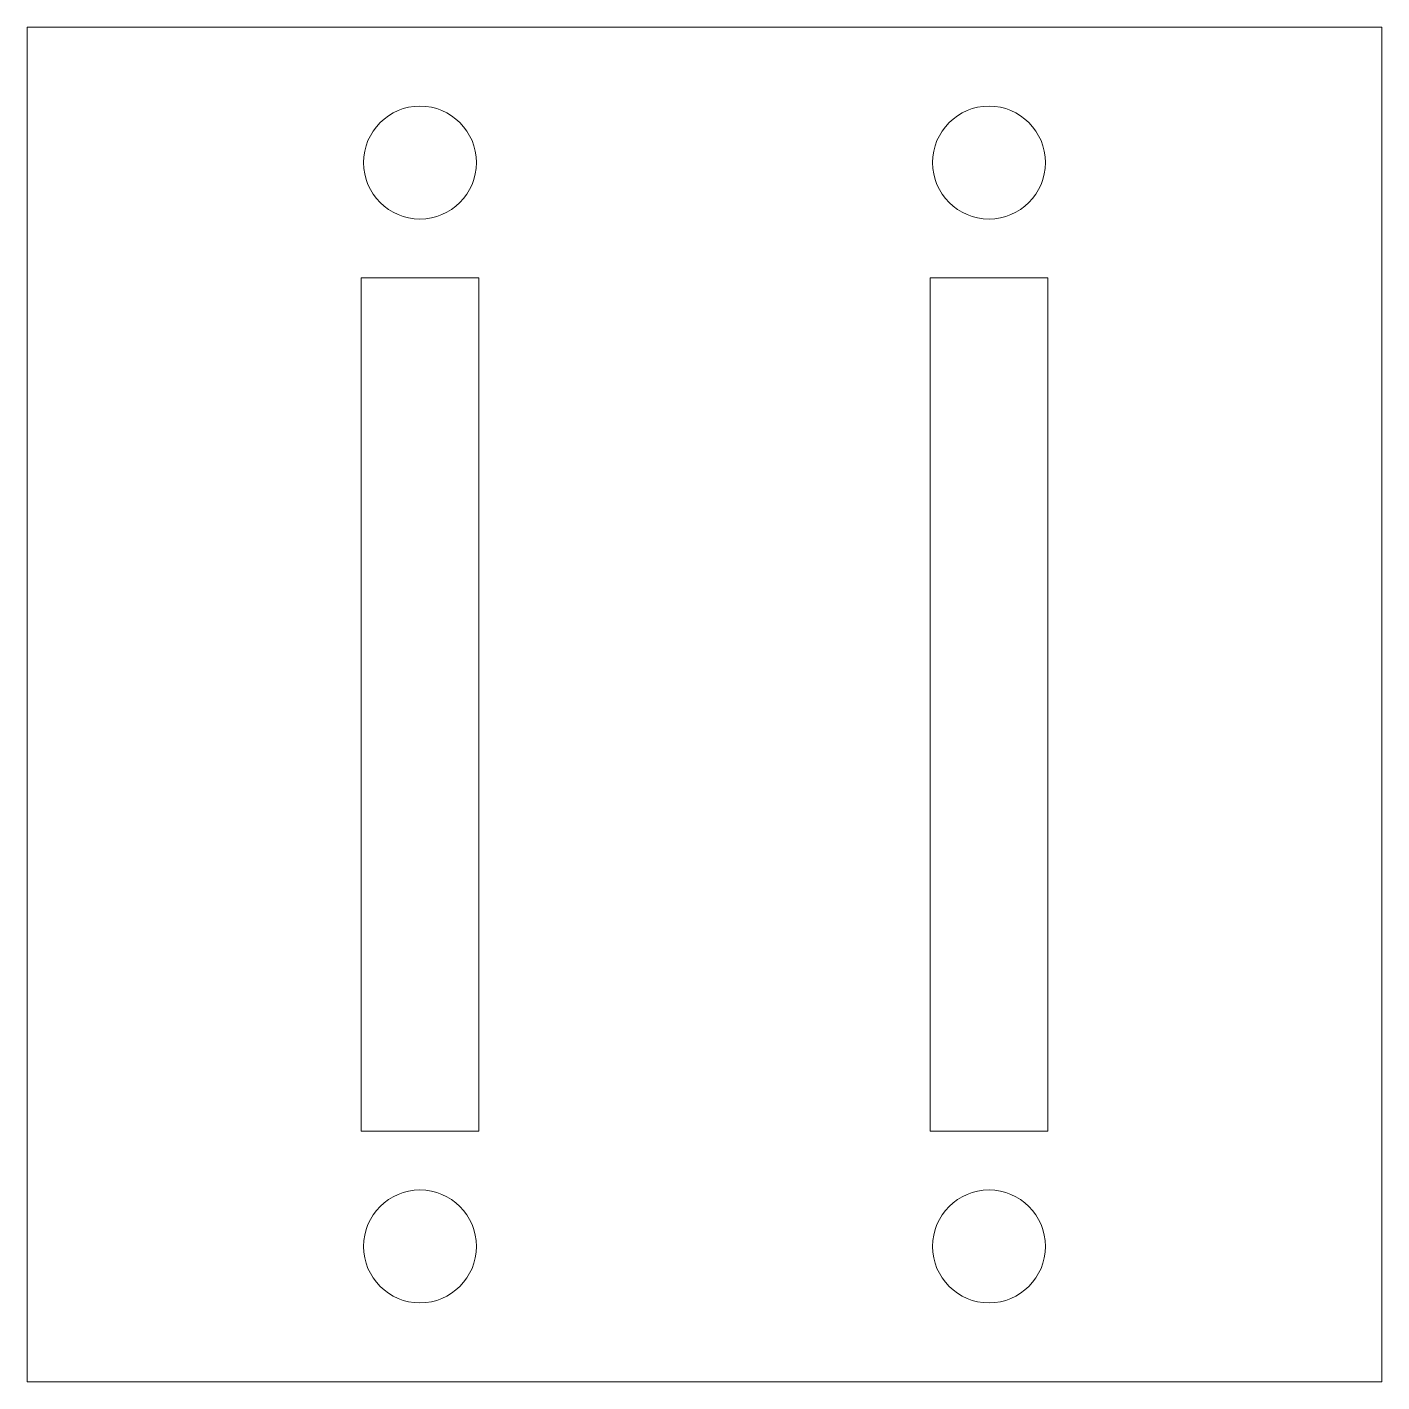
# Model space of a CAD drawing. Header units: inches. Extents: x -1.5 to 1.5, y -1.5 to 1.5.
import ezdxf

# ---------------------------------------------------------------- set-up
doc = ezdxf.new("R2010")
doc.units = ezdxf.units.IN
doc.header["$MEASUREMENT"] = 0

msp = doc.modelspace()

# ---------------------------------------------------------------- linework, layer by layer
at = {"color": 7, "linetype": 'Continuous', "lineweight": 15}
for p, q in [((-1.5, 1.5), (-1.5, -1.5)), ((1.5, 1.5), (-1.5, 1.5)), ((1.5, -1.5), (1.5, 1.5)), ((-0.5, 0.945), (-0.76, 0.945)), ((-0.76, 0.945), (-0.76, -0.945)), ((-0.5, -0.945), (-0.5, 0.945)), ((0.76, 0.945), (0.5, 0.945)), ((0.5, 0.945), (0.5, -0.945)), ((0.76, -0.945), (0.76, 0.945)), ((-0.76, -0.945), (-0.5, -0.945)), ((0.5, -0.945), (0.76, -0.945)), ((-1.5, -1.5), (1.5, -1.5))]:
    msp.add_line(p, q, dxfattribs=at)
for centre in [(-0.63, 1.2), (0.63, 1.2), (-0.63, -1.2), (0.63, -1.2)]:
    msp.add_circle(centre, 0.125, dxfattribs=at)

doc.saveas('drawing.dxf')
